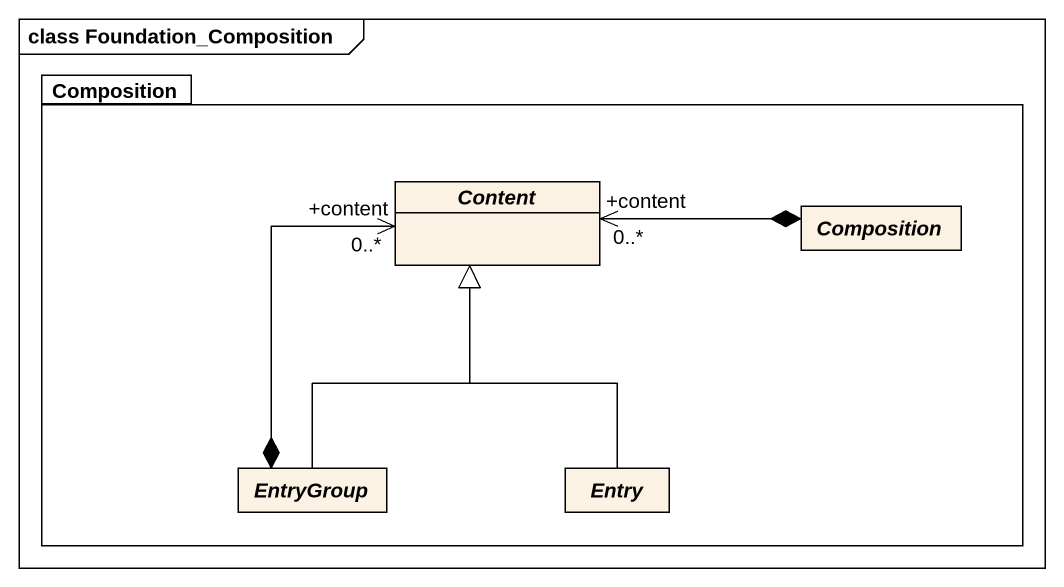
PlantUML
@startuml
mainframe class Foundation_Composition
hide circle
hide empty members
package Composition {
  abstract class Content
  abstract class "Composition" as Composition_2
  abstract class EntryGroup
  abstract class Entry
}
Composition_2 *-left-> "+content\n0..*" Content
EntryGroup *-up-> "+content\n0..*" Content
EntryGroup -up-|> Content
Entry -up-|> Content
@enduml
